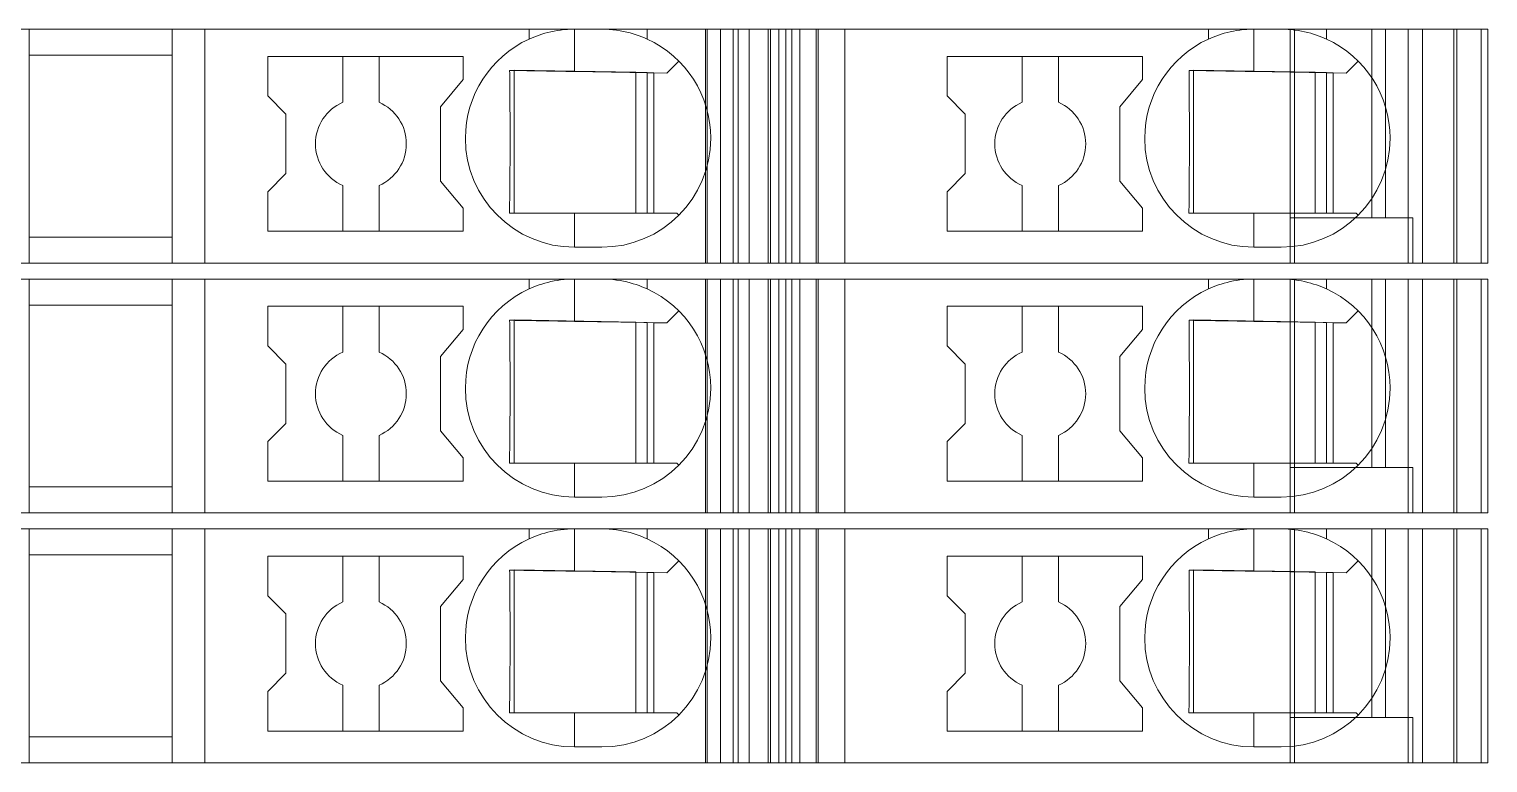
# Model space of a CAD drawing. Header units: millimetres. Extents: x 0 to 2100, y 0 to 1485.
# Drawn here: x 1258.05 to 1290.15, y 332.35 to 348.5 of the extents above; entities that cross this region are included whole.
import ezdxf
from ezdxf.enums import TextEntityAlignment as Align

# ---------------------------------------------------------------- set-up
doc = ezdxf.new("R2010")
doc.units = ezdxf.units.MM
for name, color, linetype, lineweight in [('EPLAN309', 5, 'Continuous', 5), ('EPLAN493', 5, 'Continuous', 5), ('MAIN-1', 7, 'Continuous', 5), ('MAIN-2', 7, 'Continuous', 5)]:
    doc.layers.add(name, color=color, linetype=linetype, lineweight=lineweight)
doc.styles.add('Tahoma', font='')
doc.styles.get('Tahoma').set_extended_font_data('Tahoma')

# ---------------------------------------------------------------- blocks, each defined once
blk = doc.blocks.new('EPLSYM_LibrarySPECIAL_Symbol12_Variant0_Placement8_82')
at = {"layer": 'EPLAN309', "lineweight": 13, "ltscale": 20}
blk.add_lwpolyline([(0, -5.15), (68.15, -5.15), (68.15, 0), (0, 0)], close=True, dxfattribs=at)
at = {"layer": 'EPLAN493', "color": 5, "style": 'Tahoma'}
blk.add_attdef('17_20450', text='', height=2.93475, dxfattribs=at).set_placement((0, -27.293475), align=Align.MIDDLE_RIGHT)
blk = doc.blocks.new('EPLSYM_LibrarySPECIAL_Symbol12_Variant0_Placement8_83')
at = {"layer": 'EPLAN309', "lineweight": 13, "ltscale": 20}
blk.add_lwpolyline([(0, -5.15), (68.15, -5.15), (68.15, 0), (0, 0)], close=True, dxfattribs=at)
at = {"layer": 'EPLAN493', "color": 5, "style": 'Tahoma'}
blk.add_attdef('17_20450', text='', height=2.93475, dxfattribs=at).set_placement((0, -27.293475), align=Align.MIDDLE_RIGHT)
blk = doc.blocks.new('EPLSYM_LibrarySPECIAL_Symbol12_Variant0_Placement8_84')
at = {"layer": 'EPLAN309', "lineweight": 13, "ltscale": 20}
blk.add_lwpolyline([(0, -5.15), (68.15, -5.15), (68.15, 0), (0, 0)], close=True, dxfattribs=at)
at = {"layer": 'EPLAN493', "color": 5, "style": 'Tahoma'}
blk.add_attdef('17_20450', text='', height=2.93475, dxfattribs=at).set_placement((0, -27.293475), align=Align.MIDDLE_RIGHT)

msp = doc.modelspace()

# ---------------------------------------------------------------- linework, layer by layer
at = {"layer": 'MAIN-1'}
for p, q in [((1258.05, 348.5), (1261.2, 348.5)), ((1258.05, 348.5), (1258.05, 343.35)), ((1261.919, 348.5), (1261.2, 348.5)), ((1261.2, 343.35), (1261.2, 348.5)), ((1269.05, 348.5), (1261.919, 348.5)), ((1261.919, 348.5), (1261.919, 343.35)), ((1269.05, 348.5), (1270.05, 348.5)), ((1269.05, 348.282), (1269.05, 348.5)), ((1269.102, 348.305), (1269.05, 348.282)), ((1269.156, 348.327), (1269.102, 348.305)), ((1269.213, 348.349), (1269.156, 348.327)), ((1269.272, 348.37), (1269.213, 348.349)), ((1269.333, 348.39), (1269.272, 348.37)), ((1269.397, 348.409), (1269.333, 348.39)), ((1269.463, 348.427), (1269.397, 348.409)), ((1269.531, 348.443), (1269.463, 348.427)), ((1269.601, 348.458), (1269.531, 348.443)), ((1269.673, 348.47), (1269.601, 348.458)), ((1269.746, 348.481), (1269.673, 348.47)), ((1269.821, 348.489), (1269.746, 348.481)), ((1269.897, 348.495), (1269.821, 348.489)), ((1269.973, 348.499), (1269.897, 348.495)), ((1270.05, 348.5), (1269.973, 348.499)), ((1270.05, 347.568), (1270.05, 348.5)), ((1270.05, 348.5), (1270.65, 348.5)), ((1270.65, 348.5), (1270.732, 348.499)), ((1271.65, 348.5), (1270.65, 348.5)), ((1270.732, 348.499), (1270.814, 348.494)), ((1270.814, 348.494), (1270.896, 348.487)), ((1270.896, 348.487), (1270.975, 348.478)), ((1270.975, 348.478), (1271.053, 348.466)), ((1271.053, 348.466), (1271.13, 348.452)), ((1271.13, 348.452), (1271.204, 348.435)), ((1271.204, 348.435), (1271.275, 348.417)), ((1271.275, 348.417), (1271.345, 348.397)), ((1271.345, 348.397), (1271.411, 348.376)), ((1271.411, 348.376), (1271.475, 348.354)), ((1271.475, 348.354), (1271.536, 348.331)), ((1271.536, 348.331), (1271.594, 348.306)), ((1271.594, 348.306), (1271.65, 348.282)), ((1271.65, 348.5), (1274.704, 348.5)), ((1271.65, 348.282), (1271.65, 348.5)), ((1274.832, 348.5), (1274.704, 348.5)), ((1274.704, 343.35), (1274.704, 348.5)), ((1274.832, 348.5), (1275.367, 348.5)), ((1274.832, 343.35), (1274.832, 348.5)), ((1276, 348.5), (1275.367, 348.5)), ((1275.367, 343.35), (1275.367, 348.5)), ((1276, 348.5), (1284, 348.5)), ((1276, 343.35), (1276, 348.5)), ((1284, 348.5), (1285, 348.5)), ((1284, 348.282), (1284, 348.5)), ((1284.052, 348.305), (1284, 348.282)), ((1284.106, 348.327), (1284.052, 348.305)), ((1284.163, 348.349), (1284.106, 348.327)), ((1284.222, 348.37), (1284.163, 348.349)), ((1284.283, 348.39), (1284.222, 348.37)), ((1284.347, 348.409), (1284.283, 348.39)), ((1284.413, 348.427), (1284.347, 348.409)), ((1284.481, 348.443), (1284.413, 348.427)), ((1284.551, 348.458), (1284.481, 348.443)), ((1284.622, 348.47), (1284.551, 348.458)), ((1284.696, 348.481), (1284.622, 348.47)), ((1284.771, 348.489), (1284.696, 348.481)), ((1284.847, 348.495), (1284.771, 348.489)), ((1284.923, 348.499), (1284.847, 348.495)), ((1285, 348.5), (1284.923, 348.499)), ((1285, 347.568), (1285, 348.5)), ((1285, 348.5), (1285.6, 348.5)), ((1285.6, 348.5), (1285.677, 348.499)), ((1286.6, 348.5), (1285.6, 348.5)), ((1285.677, 348.499), (1285.753, 348.495)), ((1285.753, 348.495), (1285.829, 348.489)), ((1285.829, 348.489), (1285.904, 348.481)), ((1285.904, 348.481), (1285.978, 348.47)), ((1285.978, 348.47), (1286.049, 348.458)), ((1286.049, 348.458), (1286.119, 348.443)), ((1286.119, 348.443), (1286.187, 348.427)), ((1286.187, 348.427), (1286.253, 348.409)), ((1286.253, 348.409), (1286.317, 348.39)), ((1286.317, 348.39), (1286.378, 348.37)), ((1286.378, 348.37), (1286.437, 348.349)), ((1286.437, 348.349), (1286.494, 348.327)), ((1286.494, 348.327), (1286.548, 348.305)), ((1286.548, 348.305), (1286.6, 348.282)), ((1286.6, 348.5), (1290, 348.5)), ((1286.6, 348.282), (1286.6, 348.5)), ((1290, 343.35), (1290, 348.5)), ((1258.05, 347.925), (1261.2, 347.925)), ((1263.3, 347.9), (1263.3, 347.029)), ((1263.3, 347.9), (1267.6, 347.9)), ((1264.95, 347.9), (1264.95, 346.892)), ((1265.75, 346.892), (1265.75, 347.9)), ((1267.6, 347.389), (1267.6, 347.9)), ((1272.083, 347.533), (1272.347, 347.797)), ((1278.25, 347.9), (1278.25, 347.029)), ((1278.25, 347.9), (1282.55, 347.9)), ((1279.9, 347.9), (1279.9, 346.892)), ((1280.7, 346.892), (1280.7, 347.9)), ((1282.55, 347.389), (1282.55, 347.9)), ((1287.033, 347.533), (1287.297, 347.797)), ((1267.1, 346.793), (1267.6, 347.389)), ((1268.624, 347.592), (1268.625, 347.522)), ((1268.685, 347.591), (1268.624, 347.592)), ((1268.625, 347.522), (1268.625, 347.45)), ((1268.625, 347.45), (1268.626, 347.377)), ((1268.626, 347.377), (1268.627, 347.303)), ((1268.746, 347.59), (1268.685, 347.591)), ((1268.721, 347.591), (1268.721, 344.45)), ((1268.809, 347.589), (1268.746, 347.59)), ((1268.873, 347.588), (1268.809, 347.589)), ((1268.937, 347.587), (1268.873, 347.588)), ((1269.003, 347.586), (1268.937, 347.587)), ((1269.071, 347.585), (1269.003, 347.586)), ((1269.14, 347.584), (1269.071, 347.585)), ((1269.21, 347.582), (1269.14, 347.584)), ((1269.283, 347.581), (1269.21, 347.582)), ((1269.358, 347.58), (1269.283, 347.581)), ((1269.435, 347.579), (1269.358, 347.58)), ((1269.514, 347.577), (1269.435, 347.579)), ((1269.597, 347.576), (1269.514, 347.577)), ((1269.682, 347.575), (1269.597, 347.576)), ((1269.771, 347.573), (1269.682, 347.575)), ((1269.862, 347.571), (1269.771, 347.573)), ((1269.955, 347.57), (1269.862, 347.571)), ((1270.05, 347.568), (1269.955, 347.57)), ((1270.05, 347.568), (1272.083, 347.533)), ((1271.4, 347.545), (1271.4, 344.45)), ((1271.65, 344.45), (1271.65, 347.54)), ((1271.8, 347.538), (1271.8, 344.45)), ((1282.05, 346.793), (1282.55, 347.389)), ((1283.574, 347.592), (1283.574, 347.522)), ((1283.635, 347.591), (1283.574, 347.592)), ((1283.574, 347.522), (1283.575, 347.45)), ((1283.575, 347.45), (1283.576, 347.377)), ((1283.576, 347.377), (1283.577, 347.303)), ((1283.696, 347.59), (1283.635, 347.591)), ((1283.671, 347.591), (1283.671, 344.45)), ((1283.759, 347.589), (1283.696, 347.59)), ((1283.822, 347.588), (1283.759, 347.589)), ((1283.887, 347.587), (1283.822, 347.588)), ((1283.953, 347.586), (1283.887, 347.587)), ((1284.021, 347.585), (1283.953, 347.586)), ((1284.09, 347.584), (1284.021, 347.585)), ((1284.16, 347.582), (1284.09, 347.584)), ((1284.233, 347.581), (1284.16, 347.582)), ((1284.307, 347.58), (1284.233, 347.581)), ((1284.385, 347.579), (1284.307, 347.58)), ((1284.464, 347.577), (1284.385, 347.579)), ((1284.547, 347.576), (1284.464, 347.577)), ((1284.632, 347.575), (1284.547, 347.576)), ((1284.72, 347.573), (1284.632, 347.575)), ((1284.812, 347.571), (1284.72, 347.573)), ((1284.905, 347.57), (1284.812, 347.571)), ((1285, 347.568), (1284.905, 347.57)), ((1285, 347.568), (1287.033, 347.533)), ((1286.35, 347.545), (1286.35, 344.45)), ((1286.6, 344.45), (1286.6, 347.54)), ((1286.75, 347.538), (1286.75, 344.45)), ((1263.7, 346.629), (1263.3, 347.029)), ((1268.627, 347.303), (1268.628, 347.227)), ((1268.628, 347.227), (1268.628, 347.149)), ((1268.628, 347.149), (1268.629, 347.07)), ((1268.629, 347.07), (1268.63, 346.988)), ((1278.65, 346.629), (1278.25, 347.029)), ((1283.577, 347.303), (1283.577, 347.227)), ((1283.577, 347.227), (1283.578, 347.149)), ((1283.578, 347.149), (1283.579, 347.07)), ((1283.579, 347.07), (1283.58, 346.988)), ((1267.1, 346.793), (1267.1, 345.157)), ((1268.63, 346.988), (1268.63, 346.904)), ((1268.63, 346.904), (1268.631, 346.817)), ((1268.631, 346.817), (1268.631, 346.726)), ((1268.631, 346.726), (1268.632, 346.632)), ((1282.05, 346.793), (1282.05, 345.157)), ((1283.58, 346.988), (1283.58, 346.904)), ((1283.58, 346.904), (1283.581, 346.817)), ((1283.581, 346.817), (1283.581, 346.726)), ((1283.581, 346.726), (1283.582, 346.632)), ((1263.7, 346.629), (1263.7, 345.321)), ((1268.632, 346.632), (1268.633, 346.534)), ((1268.633, 346.534), (1268.633, 346.431)), ((1268.633, 346.431), (1268.633, 346.324)), ((1278.65, 346.629), (1278.65, 345.321)), ((1283.582, 346.632), (1283.582, 346.534)), ((1283.582, 346.534), (1283.583, 346.431)), ((1283.583, 346.431), (1283.583, 346.324)), ((1268.633, 346.324), (1268.633, 346.213)), ((1268.633, 346.213), (1268.634, 346.1)), ((1268.634, 346.1), (1268.633, 345.979)), ((1283.583, 346.324), (1283.583, 346.213)), ((1283.583, 346.213), (1283.583, 346.1)), ((1283.583, 346.1), (1283.583, 345.979)), ((1268.633, 345.747), (1268.632, 345.638)), ((1268.633, 345.979), (1268.633, 345.861)), ((1268.633, 345.861), (1268.633, 345.747)), ((1283.583, 345.747), (1283.582, 345.638)), ((1283.583, 345.979), (1283.583, 345.861)), ((1283.583, 345.861), (1283.583, 345.747)), ((1268.632, 345.534), (1268.631, 345.434)), ((1268.631, 345.434), (1268.631, 345.339)), ((1268.632, 345.638), (1268.632, 345.534)), ((1283.582, 345.534), (1283.581, 345.434)), ((1283.581, 345.434), (1283.581, 345.339)), ((1283.582, 345.638), (1283.582, 345.534)), ((1263.7, 345.321), (1263.3, 344.921)), ((1267.1, 345.157), (1267.6, 344.561)), ((1268.629, 345.159), (1268.628, 345.073)), ((1268.63, 345.248), (1268.629, 345.159)), ((1268.631, 345.339), (1268.63, 345.248)), ((1278.65, 345.321), (1278.25, 344.921)), ((1282.05, 345.157), (1282.55, 344.561)), ((1283.579, 345.159), (1283.578, 345.073)), ((1283.58, 345.248), (1283.579, 345.159)), ((1283.581, 345.339), (1283.58, 345.248)), ((1263.3, 344.921), (1263.3, 344.05)), ((1264.95, 345.058), (1264.95, 344.05)), ((1265.75, 345.058), (1265.75, 344.05)), ((1268.626, 344.829), (1268.625, 344.75)), ((1268.627, 344.908), (1268.626, 344.829)), ((1268.628, 344.99), (1268.627, 344.908)), ((1268.628, 345.073), (1268.628, 344.99)), ((1278.25, 344.921), (1278.25, 344.05)), ((1279.9, 345.058), (1279.9, 344.05)), ((1280.7, 345.058), (1280.7, 344.05)), ((1283.576, 344.829), (1283.575, 344.75)), ((1283.577, 344.908), (1283.576, 344.829)), ((1283.578, 344.99), (1283.577, 344.908)), ((1283.578, 345.073), (1283.578, 344.99)), ((1267.6, 344.05), (1267.6, 344.561)), ((1268.623, 344.524), (1268.622, 344.45)), ((1268.622, 344.45), (1268.683, 344.45)), ((1268.624, 344.598), (1268.623, 344.524)), ((1268.625, 344.75), (1268.624, 344.674)), ((1268.624, 344.674), (1268.624, 344.598)), ((1268.683, 344.45), (1268.746, 344.45)), ((1268.746, 344.45), (1268.809, 344.45)), ((1268.809, 344.45), (1268.873, 344.45)), ((1268.873, 344.45), (1268.939, 344.45)), ((1268.939, 344.45), (1269.005, 344.45)), ((1269.005, 344.45), (1269.074, 344.45)), ((1269.074, 344.45), (1269.144, 344.45)), ((1269.144, 344.45), (1269.215, 344.45)), ((1269.215, 344.45), (1269.289, 344.45)), ((1269.289, 344.45), (1269.364, 344.45)), ((1269.364, 344.45), (1269.442, 344.45)), ((1269.442, 344.45), (1269.522, 344.45)), ((1269.522, 344.45), (1269.605, 344.45)), ((1269.605, 344.45), (1269.69, 344.45)), ((1269.69, 344.45), (1269.778, 344.45)), ((1269.778, 344.45), (1269.867, 344.45)), ((1269.867, 344.45), (1269.958, 344.45)), ((1269.958, 344.45), (1270.05, 344.45)), ((1270.05, 344.45), (1272.3, 344.45)), ((1270.05, 344.45), (1270.05, 343.7)), ((1272.347, 344.403), (1272.3, 344.45)), ((1282.55, 344.05), (1282.55, 344.561)), ((1283.573, 344.524), (1283.572, 344.45)), ((1283.572, 344.45), (1283.633, 344.45)), ((1283.574, 344.598), (1283.573, 344.524)), ((1283.575, 344.75), (1283.574, 344.674)), ((1283.574, 344.674), (1283.574, 344.598)), ((1283.633, 344.45), (1283.695, 344.45)), ((1283.695, 344.45), (1283.759, 344.45)), ((1283.759, 344.45), (1283.823, 344.45)), ((1283.823, 344.45), (1283.889, 344.45)), ((1283.889, 344.45), (1283.955, 344.45)), ((1283.955, 344.45), (1284.024, 344.45)), ((1284.024, 344.45), (1284.093, 344.45)), ((1284.093, 344.45), (1284.165, 344.45)), ((1284.165, 344.45), (1284.239, 344.45)), ((1284.239, 344.45), (1284.314, 344.45)), ((1284.314, 344.45), (1284.392, 344.45)), ((1284.392, 344.45), (1284.472, 344.45)), ((1284.472, 344.45), (1284.555, 344.45)), ((1284.555, 344.45), (1284.64, 344.45)), ((1284.64, 344.45), (1284.727, 344.45)), ((1284.727, 344.45), (1284.817, 344.45)), ((1284.817, 344.45), (1284.908, 344.45)), ((1284.908, 344.45), (1285, 344.45)), ((1285, 344.45), (1285, 343.7)), ((1285, 344.45), (1287.25, 344.45)), ((1287.297, 344.403), (1287.25, 344.45)), ((1258.05, 343.925), (1261.2, 343.925)), ((1267.6, 344.05), (1263.3, 344.05)), ((1282.55, 344.05), (1278.25, 344.05)), ((1270.65, 343.7), (1270.05, 343.7)), ((1285.6, 343.7), (1285, 343.7)), ((1258.05, 343.35), (1261.2, 343.35)), ((1261.919, 343.35), (1261.2, 343.35)), ((1261.919, 343.35), (1274.704, 343.35)), ((1273.544, 343.35), (1273.544, 343.35)), ((1273.65, 343.35), (1273.65, 343.35)), ((1274.832, 343.35), (1274.704, 343.35)), ((1274.832, 343.35), (1275.367, 343.35)), ((1276, 343.35), (1275.367, 343.35)), ((1276, 343.35), (1290, 343.35)), ((1288.5, 343.35), (1288.5, 343.35)), ((1258.05, 343), (1261.2, 343)), ((1258.05, 343), (1258.05, 337.85)), ((1261.919, 343), (1261.2, 343)), ((1261.2, 337.85), (1261.2, 343)), ((1269.05, 343), (1261.919, 343)), ((1261.919, 343), (1261.919, 337.85)), ((1269.05, 343), (1270.05, 343)), ((1269.05, 342.782), (1269.05, 343)), ((1269.213, 342.849), (1269.156, 342.827)), ((1269.272, 342.87), (1269.213, 342.849)), ((1269.333, 342.89), (1269.272, 342.87)), ((1269.397, 342.909), (1269.333, 342.89)), ((1269.463, 342.927), (1269.397, 342.909)), ((1269.531, 342.943), (1269.463, 342.927)), ((1269.601, 342.958), (1269.531, 342.943)), ((1269.673, 342.97), (1269.601, 342.958)), ((1269.746, 342.981), (1269.673, 342.97)), ((1269.821, 342.989), (1269.746, 342.981)), ((1269.897, 342.995), (1269.821, 342.989)), ((1269.973, 342.999), (1269.897, 342.995)), ((1270.05, 343), (1269.973, 342.999)), ((1270.05, 342.068), (1270.05, 343)), ((1270.05, 343), (1270.65, 343)), ((1270.65, 343), (1270.732, 342.999)), ((1271.65, 343), (1270.65, 343)), ((1270.732, 342.999), (1270.814, 342.994)), ((1270.814, 342.994), (1270.896, 342.987)), ((1270.896, 342.987), (1270.975, 342.978)), ((1270.975, 342.978), (1271.053, 342.966)), ((1271.053, 342.966), (1271.13, 342.952)), ((1271.13, 342.952), (1271.204, 342.935)), ((1271.204, 342.935), (1271.275, 342.917)), ((1271.275, 342.917), (1271.345, 342.897)), ((1271.345, 342.897), (1271.411, 342.876)), ((1271.411, 342.876), (1271.475, 342.854)), ((1271.475, 342.854), (1271.536, 342.831)), ((1271.536, 342.831), (1271.594, 342.806)), ((1271.65, 343), (1274.704, 343)), ((1271.65, 342.782), (1271.65, 343)), ((1274.832, 343), (1274.704, 343)), ((1274.704, 337.85), (1274.704, 343)), ((1274.832, 343), (1275.367, 343)), ((1274.832, 337.85), (1274.832, 343)), ((1276, 343), (1275.367, 343)), ((1275.367, 337.85), (1275.367, 343)), ((1276, 343), (1284, 343)), ((1276, 337.85), (1276, 343)), ((1284, 343), (1285, 343)), ((1284, 342.782), (1284, 343)), ((1284.163, 342.849), (1284.106, 342.827)), ((1284.222, 342.87), (1284.163, 342.849)), ((1284.283, 342.89), (1284.222, 342.87)), ((1284.347, 342.909), (1284.283, 342.89)), ((1284.413, 342.927), (1284.347, 342.909)), ((1284.481, 342.943), (1284.413, 342.927)), ((1284.551, 342.958), (1284.481, 342.943)), ((1284.622, 342.97), (1284.551, 342.958)), ((1284.696, 342.981), (1284.622, 342.97)), ((1284.771, 342.989), (1284.696, 342.981)), ((1284.847, 342.995), (1284.771, 342.989)), ((1284.923, 342.999), (1284.847, 342.995)), ((1285, 343), (1284.923, 342.999)), ((1285, 342.068), (1285, 343)), ((1285, 343), (1285.6, 343)), ((1285.6, 343), (1285.677, 342.999)), ((1286.6, 343), (1285.6, 343)), ((1285.677, 342.999), (1285.753, 342.995)), ((1285.753, 342.995), (1285.829, 342.989)), ((1285.829, 342.989), (1285.904, 342.981)), ((1285.904, 342.981), (1285.978, 342.97)), ((1285.978, 342.97), (1286.049, 342.958)), ((1286.049, 342.958), (1286.119, 342.943)), ((1286.119, 342.943), (1286.187, 342.927)), ((1286.187, 342.927), (1286.253, 342.909)), ((1286.253, 342.909), (1286.317, 342.89)), ((1286.317, 342.89), (1286.378, 342.87)), ((1286.378, 342.87), (1286.437, 342.849)), ((1286.437, 342.849), (1286.494, 342.827)), ((1286.6, 343), (1290, 343)), ((1286.6, 342.782), (1286.6, 343)), ((1290, 337.85), (1290, 343)), ((1269.102, 342.805), (1269.05, 342.782)), ((1269.156, 342.827), (1269.102, 342.805)), ((1271.594, 342.806), (1271.65, 342.782)), ((1284.052, 342.805), (1284, 342.782)), ((1284.106, 342.827), (1284.052, 342.805)), ((1286.494, 342.827), (1286.548, 342.805)), ((1286.548, 342.805), (1286.6, 342.782)), ((1258.05, 342.425), (1261.2, 342.425)), ((1263.3, 342.4), (1263.3, 341.529)), ((1263.3, 342.4), (1267.6, 342.4)), ((1264.95, 342.4), (1264.95, 341.392)), ((1265.75, 341.392), (1265.75, 342.4)), ((1267.6, 341.889), (1267.6, 342.4)), ((1272.083, 342.033), (1272.347, 342.297)), ((1278.25, 342.4), (1278.25, 341.529)), ((1278.25, 342.4), (1282.55, 342.4)), ((1279.9, 342.4), (1279.9, 341.392)), ((1280.7, 341.392), (1280.7, 342.4)), ((1282.55, 341.889), (1282.55, 342.4)), ((1287.033, 342.033), (1287.297, 342.297)), ((1267.1, 341.293), (1267.6, 341.889)), ((1268.624, 342.092), (1268.625, 342.022)), ((1268.685, 342.091), (1268.624, 342.092)), ((1268.625, 342.022), (1268.625, 341.95)), ((1268.625, 341.95), (1268.626, 341.877)), ((1268.626, 341.877), (1268.627, 341.803)), ((1268.746, 342.09), (1268.685, 342.091)), ((1268.721, 342.091), (1268.721, 338.95)), ((1268.809, 342.089), (1268.746, 342.09)), ((1268.873, 342.088), (1268.809, 342.089)), ((1268.937, 342.087), (1268.873, 342.088)), ((1269.003, 342.086), (1268.937, 342.087)), ((1269.071, 342.085), (1269.003, 342.086)), ((1269.14, 342.084), (1269.071, 342.085)), ((1269.21, 342.082), (1269.14, 342.084)), ((1269.283, 342.081), (1269.21, 342.082)), ((1269.358, 342.08), (1269.283, 342.081)), ((1269.435, 342.079), (1269.358, 342.08)), ((1269.514, 342.077), (1269.435, 342.079)), ((1269.597, 342.076), (1269.514, 342.077)), ((1269.682, 342.075), (1269.597, 342.076)), ((1269.771, 342.073), (1269.682, 342.075)), ((1269.862, 342.071), (1269.771, 342.073)), ((1269.955, 342.07), (1269.862, 342.071)), ((1270.05, 342.068), (1269.955, 342.07)), ((1270.05, 342.068), (1272.083, 342.033)), ((1271.4, 342.045), (1271.4, 338.95)), ((1271.65, 338.95), (1271.65, 342.04)), ((1271.8, 342.038), (1271.8, 338.95)), ((1282.05, 341.293), (1282.55, 341.889)), ((1283.574, 342.092), (1283.574, 342.022)), ((1283.635, 342.091), (1283.574, 342.092)), ((1283.574, 342.022), (1283.575, 341.95)), ((1283.575, 341.95), (1283.576, 341.877)), ((1283.576, 341.877), (1283.577, 341.803)), ((1283.696, 342.09), (1283.635, 342.091)), ((1283.671, 342.091), (1283.671, 338.95)), ((1283.759, 342.089), (1283.696, 342.09)), ((1283.822, 342.088), (1283.759, 342.089)), ((1283.887, 342.087), (1283.822, 342.088)), ((1283.953, 342.086), (1283.887, 342.087)), ((1284.021, 342.085), (1283.953, 342.086)), ((1284.09, 342.084), (1284.021, 342.085)), ((1284.16, 342.082), (1284.09, 342.084)), ((1284.233, 342.081), (1284.16, 342.082)), ((1284.307, 342.08), (1284.233, 342.081)), ((1284.385, 342.079), (1284.307, 342.08)), ((1284.464, 342.077), (1284.385, 342.079)), ((1284.547, 342.076), (1284.464, 342.077)), ((1284.632, 342.075), (1284.547, 342.076)), ((1284.72, 342.073), (1284.632, 342.075)), ((1284.812, 342.071), (1284.72, 342.073)), ((1284.905, 342.07), (1284.812, 342.071)), ((1285, 342.068), (1284.905, 342.07)), ((1285, 342.068), (1287.033, 342.033)), ((1286.35, 342.045), (1286.35, 338.95)), ((1286.6, 338.95), (1286.6, 342.04)), ((1286.75, 342.038), (1286.75, 338.95)), ((1268.627, 341.803), (1268.628, 341.727)), ((1268.628, 341.727), (1268.628, 341.649)), ((1268.628, 341.649), (1268.629, 341.57)), ((1268.629, 341.57), (1268.63, 341.488)), ((1283.577, 341.803), (1283.577, 341.727)), ((1283.577, 341.727), (1283.578, 341.649)), ((1283.578, 341.649), (1283.579, 341.57)), ((1283.579, 341.57), (1283.58, 341.488)), ((1263.7, 341.129), (1263.3, 341.529)), ((1267.1, 341.293), (1267.1, 339.657)), ((1268.63, 341.488), (1268.63, 341.404)), ((1268.63, 341.404), (1268.631, 341.317)), ((1268.631, 341.317), (1268.631, 341.226)), ((1268.631, 341.226), (1268.632, 341.132)), ((1278.65, 341.129), (1278.25, 341.529)), ((1282.05, 341.293), (1282.05, 339.657)), ((1283.58, 341.488), (1283.58, 341.404)), ((1283.58, 341.404), (1283.581, 341.317)), ((1283.581, 341.317), (1283.581, 341.226)), ((1283.581, 341.226), (1283.582, 341.132)), ((1263.7, 341.129), (1263.7, 339.821)), ((1268.632, 341.132), (1268.633, 341.034)), ((1268.633, 341.034), (1268.633, 340.931)), ((1268.633, 340.931), (1268.633, 340.824)), ((1278.65, 341.129), (1278.65, 339.821)), ((1283.582, 341.132), (1283.582, 341.034)), ((1283.582, 341.034), (1283.583, 340.931)), ((1283.583, 340.931), (1283.583, 340.824)), ((1268.633, 340.824), (1268.633, 340.713)), ((1268.633, 340.713), (1268.634, 340.6)), ((1268.634, 340.6), (1268.633, 340.479)), ((1283.583, 340.824), (1283.583, 340.713)), ((1283.583, 340.713), (1283.583, 340.6)), ((1283.583, 340.6), (1283.583, 340.479)), ((1268.633, 340.479), (1268.633, 340.361)), ((1268.633, 340.361), (1268.633, 340.247)), ((1283.583, 340.479), (1283.583, 340.361)), ((1283.583, 340.361), (1283.583, 340.247)), ((1268.632, 340.034), (1268.631, 339.934)), ((1268.633, 340.247), (1268.632, 340.138)), ((1268.632, 340.138), (1268.632, 340.034)), ((1283.582, 340.034), (1283.581, 339.934)), ((1283.583, 340.247), (1283.582, 340.138)), ((1283.582, 340.138), (1283.582, 340.034)), ((1263.7, 339.821), (1263.3, 339.421)), ((1267.1, 339.657), (1267.6, 339.061)), ((1268.629, 339.659), (1268.628, 339.573)), ((1268.63, 339.748), (1268.629, 339.659)), ((1268.631, 339.839), (1268.63, 339.748)), ((1268.631, 339.934), (1268.631, 339.839)), ((1278.65, 339.821), (1278.25, 339.421)), ((1282.05, 339.657), (1282.55, 339.061)), ((1283.579, 339.659), (1283.578, 339.573)), ((1283.58, 339.748), (1283.579, 339.659)), ((1283.581, 339.839), (1283.58, 339.748)), ((1283.581, 339.934), (1283.581, 339.839)), ((1263.3, 339.421), (1263.3, 338.55)), ((1264.95, 339.558), (1264.95, 338.55)), ((1265.75, 339.558), (1265.75, 338.55)), ((1268.626, 339.329), (1268.625, 339.25)), ((1268.627, 339.408), (1268.626, 339.329)), ((1268.628, 339.49), (1268.627, 339.408)), ((1268.628, 339.573), (1268.628, 339.49)), ((1278.25, 339.421), (1278.25, 338.55)), ((1279.9, 339.558), (1279.9, 338.55)), ((1280.7, 339.558), (1280.7, 338.55)), ((1283.576, 339.329), (1283.575, 339.25)), ((1283.577, 339.408), (1283.576, 339.329)), ((1283.578, 339.49), (1283.577, 339.408)), ((1283.578, 339.573), (1283.578, 339.49)), ((1267.6, 338.55), (1267.6, 339.061)), ((1268.623, 339.024), (1268.622, 338.95)), ((1268.624, 339.098), (1268.623, 339.024)), ((1268.625, 339.25), (1268.624, 339.174)), ((1268.624, 339.174), (1268.624, 339.098)), ((1282.55, 338.55), (1282.55, 339.061)), ((1283.573, 339.024), (1283.572, 338.95)), ((1283.574, 339.098), (1283.573, 339.024)), ((1283.575, 339.25), (1283.574, 339.174)), ((1283.574, 339.174), (1283.574, 339.098)), ((1268.622, 338.95), (1268.683, 338.95)), ((1268.683, 338.95), (1268.746, 338.95)), ((1268.746, 338.95), (1268.809, 338.95)), ((1268.809, 338.95), (1268.873, 338.95)), ((1268.873, 338.95), (1268.939, 338.95)), ((1268.939, 338.95), (1269.005, 338.95)), ((1269.005, 338.95), (1269.074, 338.95)), ((1269.074, 338.95), (1269.144, 338.95)), ((1269.144, 338.95), (1269.215, 338.95)), ((1269.215, 338.95), (1269.289, 338.95)), ((1269.289, 338.95), (1269.364, 338.95)), ((1269.364, 338.95), (1269.442, 338.95)), ((1269.442, 338.95), (1269.522, 338.95)), ((1269.522, 338.95), (1269.605, 338.95)), ((1269.605, 338.95), (1269.69, 338.95)), ((1269.69, 338.95), (1269.778, 338.95)), ((1269.778, 338.95), (1269.867, 338.95)), ((1269.867, 338.95), (1269.958, 338.95)), ((1269.958, 338.95), (1270.05, 338.95)), ((1270.05, 338.95), (1272.3, 338.95)), ((1270.05, 338.95), (1270.05, 338.2)), ((1272.347, 338.903), (1272.3, 338.95)), ((1283.572, 338.95), (1283.633, 338.95)), ((1283.633, 338.95), (1283.695, 338.95)), ((1283.695, 338.95), (1283.759, 338.95)), ((1283.759, 338.95), (1283.823, 338.95)), ((1283.823, 338.95), (1283.889, 338.95)), ((1283.889, 338.95), (1283.955, 338.95)), ((1283.955, 338.95), (1284.024, 338.95)), ((1284.024, 338.95), (1284.093, 338.95)), ((1284.093, 338.95), (1284.165, 338.95)), ((1284.165, 338.95), (1284.239, 338.95)), ((1284.239, 338.95), (1284.314, 338.95)), ((1284.314, 338.95), (1284.392, 338.95)), ((1284.392, 338.95), (1284.472, 338.95)), ((1284.472, 338.95), (1284.555, 338.95)), ((1284.555, 338.95), (1284.64, 338.95)), ((1284.64, 338.95), (1284.727, 338.95)), ((1284.727, 338.95), (1284.817, 338.95)), ((1284.817, 338.95), (1284.908, 338.95)), ((1284.908, 338.95), (1285, 338.95)), ((1285, 338.95), (1285, 338.2)), ((1285, 338.95), (1287.25, 338.95)), ((1287.297, 338.903), (1287.25, 338.95)), ((1258.05, 338.425), (1261.2, 338.425)), ((1267.6, 338.55), (1263.3, 338.55)), ((1282.55, 338.55), (1278.25, 338.55)), ((1270.65, 338.2), (1270.05, 338.2)), ((1285.6, 338.2), (1285, 338.2)), ((1258.05, 337.85), (1261.2, 337.85)), ((1261.919, 337.85), (1261.2, 337.85)), ((1261.919, 337.85), (1274.704, 337.85)), ((1273.544, 337.85), (1273.544, 337.85)), ((1273.65, 337.85), (1273.65, 337.85)), ((1274.832, 337.85), (1274.704, 337.85)), ((1274.832, 337.85), (1275.367, 337.85)), ((1276, 337.85), (1275.367, 337.85)), ((1276, 337.85), (1290, 337.85)), ((1288.5, 337.85), (1288.5, 337.85)), ((1258.05, 337.5), (1261.2, 337.5)), ((1258.05, 337.5), (1258.05, 332.35)), ((1261.919, 337.5), (1261.2, 337.5)), ((1261.2, 332.35), (1261.2, 337.5)), ((1269.05, 337.5), (1261.919, 337.5)), ((1261.919, 337.5), (1261.919, 332.35)), ((1269.05, 337.5), (1270.05, 337.5)), ((1269.05, 337.282), (1269.05, 337.5)), ((1269.333, 337.39), (1269.272, 337.37)), ((1269.397, 337.409), (1269.333, 337.39)), ((1269.463, 337.427), (1269.397, 337.409)), ((1269.531, 337.443), (1269.463, 337.427)), ((1269.601, 337.458), (1269.531, 337.443)), ((1269.673, 337.47), (1269.601, 337.458)), ((1269.746, 337.481), (1269.673, 337.47)), ((1269.821, 337.489), (1269.746, 337.481)), ((1269.897, 337.495), (1269.821, 337.489)), ((1269.973, 337.499), (1269.897, 337.495)), ((1270.05, 337.5), (1269.973, 337.499)), ((1270.05, 336.568), (1270.05, 337.5)), ((1270.05, 337.5), (1270.65, 337.5)), ((1270.65, 337.5), (1270.732, 337.499)), ((1271.65, 337.5), (1270.65, 337.5)), ((1270.732, 337.499), (1270.814, 337.494)), ((1270.814, 337.494), (1270.896, 337.487)), ((1270.896, 337.487), (1270.975, 337.478)), ((1270.975, 337.478), (1271.053, 337.466)), ((1271.053, 337.466), (1271.13, 337.452)), ((1271.13, 337.452), (1271.204, 337.435)), ((1271.204, 337.435), (1271.275, 337.417)), ((1271.275, 337.417), (1271.345, 337.397)), ((1271.345, 337.397), (1271.411, 337.376)), ((1271.411, 337.376), (1271.475, 337.354)), ((1271.65, 337.5), (1274.704, 337.5)), ((1271.65, 337.282), (1271.65, 337.5)), ((1274.832, 337.5), (1274.704, 337.5)), ((1274.704, 332.35), (1274.704, 337.5)), ((1274.832, 337.5), (1275.367, 337.5)), ((1274.832, 332.35), (1274.832, 337.5)), ((1276, 337.5), (1275.367, 337.5)), ((1275.367, 332.35), (1275.367, 337.5)), ((1276, 337.5), (1284, 337.5)), ((1276, 332.35), (1276, 337.5)), ((1284, 337.5), (1285, 337.5)), ((1284, 337.282), (1284, 337.5)), ((1284.283, 337.39), (1284.222, 337.37)), ((1284.347, 337.409), (1284.283, 337.39)), ((1284.413, 337.427), (1284.347, 337.409)), ((1284.481, 337.443), (1284.413, 337.427)), ((1284.551, 337.458), (1284.481, 337.443)), ((1284.622, 337.47), (1284.551, 337.458)), ((1284.696, 337.481), (1284.622, 337.47)), ((1284.771, 337.489), (1284.696, 337.481)), ((1284.847, 337.495), (1284.771, 337.489)), ((1284.923, 337.499), (1284.847, 337.495)), ((1285, 337.5), (1284.923, 337.499)), ((1285, 336.568), (1285, 337.5)), ((1285, 337.5), (1285.6, 337.5)), ((1285.6, 337.5), (1285.677, 337.499)), ((1286.6, 337.5), (1285.6, 337.5)), ((1285.677, 337.499), (1285.753, 337.495)), ((1285.753, 337.495), (1285.829, 337.489)), ((1285.829, 337.489), (1285.904, 337.481)), ((1285.904, 337.481), (1285.978, 337.47)), ((1285.978, 337.47), (1286.049, 337.458)), ((1286.049, 337.458), (1286.119, 337.443)), ((1286.119, 337.443), (1286.187, 337.427)), ((1286.187, 337.427), (1286.253, 337.409)), ((1286.253, 337.409), (1286.317, 337.39)), ((1286.317, 337.39), (1286.378, 337.37)), ((1286.6, 337.5), (1290, 337.5)), ((1286.6, 337.282), (1286.6, 337.5)), ((1290, 332.35), (1290, 337.5)), ((1269.102, 337.305), (1269.05, 337.282)), ((1269.156, 337.327), (1269.102, 337.305)), ((1269.213, 337.349), (1269.156, 337.327)), ((1269.272, 337.37), (1269.213, 337.349)), ((1271.475, 337.354), (1271.536, 337.331)), ((1271.536, 337.331), (1271.594, 337.306)), ((1271.594, 337.306), (1271.65, 337.282)), ((1284.052, 337.305), (1284, 337.282)), ((1284.106, 337.327), (1284.052, 337.305)), ((1284.163, 337.349), (1284.106, 337.327)), ((1284.222, 337.37), (1284.163, 337.349)), ((1286.378, 337.37), (1286.437, 337.349)), ((1286.437, 337.349), (1286.494, 337.327)), ((1286.494, 337.327), (1286.548, 337.305)), ((1286.548, 337.305), (1286.6, 337.282)), ((1258.05, 336.925), (1261.2, 336.925)), ((1263.3, 336.9), (1263.3, 336.029)), ((1263.3, 336.9), (1267.6, 336.9)), ((1264.95, 336.9), (1264.95, 335.892)), ((1265.75, 335.892), (1265.75, 336.9)), ((1267.6, 336.389), (1267.6, 336.9)), ((1272.083, 336.533), (1272.347, 336.797)), ((1278.25, 336.9), (1278.25, 336.029)), ((1278.25, 336.9), (1282.55, 336.9)), ((1279.9, 336.9), (1279.9, 335.892)), ((1280.7, 335.892), (1280.7, 336.9)), ((1282.55, 336.389), (1282.55, 336.9)), ((1287.033, 336.533), (1287.297, 336.797)), ((1268.624, 336.592), (1268.625, 336.522)), ((1268.685, 336.591), (1268.624, 336.592)), ((1268.625, 336.522), (1268.625, 336.45)), ((1268.625, 336.45), (1268.626, 336.377)), ((1268.746, 336.59), (1268.685, 336.591)), ((1268.721, 336.591), (1268.721, 333.45)), ((1268.809, 336.589), (1268.746, 336.59)), ((1268.873, 336.588), (1268.809, 336.589)), ((1268.937, 336.587), (1268.873, 336.588)), ((1269.003, 336.586), (1268.937, 336.587)), ((1269.071, 336.585), (1269.003, 336.586)), ((1269.14, 336.584), (1269.071, 336.585)), ((1269.21, 336.582), (1269.14, 336.584)), ((1269.283, 336.581), (1269.21, 336.582)), ((1269.358, 336.58), (1269.283, 336.581)), ((1269.435, 336.579), (1269.358, 336.58)), ((1269.514, 336.577), (1269.435, 336.579)), ((1269.597, 336.576), (1269.514, 336.577)), ((1269.682, 336.575), (1269.597, 336.576)), ((1269.771, 336.573), (1269.682, 336.575)), ((1269.862, 336.571), (1269.771, 336.573)), ((1269.955, 336.57), (1269.862, 336.571)), ((1270.05, 336.568), (1269.955, 336.57)), ((1270.05, 336.568), (1272.083, 336.533)), ((1271.4, 336.545), (1271.4, 333.45)), ((1271.65, 333.45), (1271.65, 336.54)), ((1271.8, 336.538), (1271.8, 333.45)), ((1283.574, 336.592), (1283.574, 336.522)), ((1283.635, 336.591), (1283.574, 336.592)), ((1283.574, 336.522), (1283.575, 336.45)), ((1283.575, 336.45), (1283.576, 336.377)), ((1283.696, 336.59), (1283.635, 336.591)), ((1283.671, 336.591), (1283.671, 333.45)), ((1283.759, 336.589), (1283.696, 336.59)), ((1283.822, 336.588), (1283.759, 336.589)), ((1283.887, 336.587), (1283.822, 336.588)), ((1283.953, 336.586), (1283.887, 336.587)), ((1284.021, 336.585), (1283.953, 336.586)), ((1284.09, 336.584), (1284.021, 336.585)), ((1284.16, 336.582), (1284.09, 336.584)), ((1284.233, 336.581), (1284.16, 336.582)), ((1284.307, 336.58), (1284.233, 336.581)), ((1284.385, 336.579), (1284.307, 336.58)), ((1284.464, 336.577), (1284.385, 336.579)), ((1284.547, 336.576), (1284.464, 336.577)), ((1284.632, 336.575), (1284.547, 336.576)), ((1284.72, 336.573), (1284.632, 336.575)), ((1284.812, 336.571), (1284.72, 336.573)), ((1284.905, 336.57), (1284.812, 336.571)), ((1285, 336.568), (1284.905, 336.57)), ((1285, 336.568), (1287.033, 336.533)), ((1286.35, 336.545), (1286.35, 333.45)), ((1286.6, 333.45), (1286.6, 336.54)), ((1286.75, 336.538), (1286.75, 333.45)), ((1267.1, 335.793), (1267.6, 336.389)), ((1268.626, 336.377), (1268.627, 336.303)), ((1268.627, 336.303), (1268.628, 336.227)), ((1268.628, 336.227), (1268.628, 336.149)), ((1268.628, 336.149), (1268.629, 336.07)), ((1282.05, 335.793), (1282.55, 336.389)), ((1283.576, 336.377), (1283.577, 336.303)), ((1283.577, 336.303), (1283.577, 336.227)), ((1283.577, 336.227), (1283.578, 336.149)), ((1283.578, 336.149), (1283.579, 336.07)), ((1263.7, 335.629), (1263.3, 336.029)), ((1267.1, 335.793), (1267.1, 334.157)), ((1268.629, 336.07), (1268.63, 335.988)), ((1268.63, 335.988), (1268.63, 335.904)), ((1268.63, 335.904), (1268.631, 335.817)), ((1268.631, 335.817), (1268.631, 335.726)), ((1278.65, 335.629), (1278.25, 336.029)), ((1282.05, 335.793), (1282.05, 334.157)), ((1283.579, 336.07), (1283.58, 335.988)), ((1283.58, 335.988), (1283.58, 335.904)), ((1283.58, 335.904), (1283.581, 335.817)), ((1283.581, 335.817), (1283.581, 335.726)), ((1263.7, 335.629), (1263.7, 334.321)), ((1268.631, 335.726), (1268.632, 335.632)), ((1268.632, 335.632), (1268.633, 335.534)), ((1268.633, 335.534), (1268.633, 335.431)), ((1278.65, 335.629), (1278.65, 334.321)), ((1283.581, 335.726), (1283.582, 335.632)), ((1283.582, 335.632), (1283.582, 335.534)), ((1283.582, 335.534), (1283.583, 335.431)), ((1268.633, 335.431), (1268.633, 335.324)), ((1268.633, 335.324), (1268.633, 335.213)), ((1268.633, 335.213), (1268.634, 335.1)), ((1283.583, 335.431), (1283.583, 335.324)), ((1283.583, 335.324), (1283.583, 335.213)), ((1283.583, 335.213), (1283.583, 335.1)), ((1268.634, 335.1), (1268.633, 334.979)), ((1268.633, 334.979), (1268.633, 334.861)), ((1268.633, 334.861), (1268.633, 334.747)), ((1283.583, 335.1), (1283.583, 334.979)), ((1283.583, 334.979), (1283.583, 334.861)), ((1283.583, 334.861), (1283.583, 334.747)), ((1268.632, 334.534), (1268.631, 334.434)), ((1268.633, 334.747), (1268.632, 334.638)), ((1268.632, 334.638), (1268.632, 334.534)), ((1283.582, 334.534), (1283.581, 334.434)), ((1283.583, 334.747), (1283.582, 334.638)), ((1283.582, 334.638), (1283.582, 334.534)), ((1263.7, 334.321), (1263.3, 333.921)), ((1268.63, 334.248), (1268.629, 334.159)), ((1268.631, 334.339), (1268.63, 334.248)), ((1268.631, 334.434), (1268.631, 334.339)), ((1278.65, 334.321), (1278.25, 333.921)), ((1283.58, 334.248), (1283.579, 334.159)), ((1283.581, 334.339), (1283.58, 334.248)), ((1283.581, 334.434), (1283.581, 334.339)), ((1263.3, 333.921), (1263.3, 333.05)), ((1264.95, 334.058), (1264.95, 333.05)), ((1265.75, 334.058), (1265.75, 333.05)), ((1267.1, 334.157), (1267.6, 333.561)), ((1268.627, 333.908), (1268.626, 333.829)), ((1268.628, 333.99), (1268.627, 333.908)), ((1268.629, 334.159), (1268.628, 334.073)), ((1268.628, 334.073), (1268.628, 333.99)), ((1278.25, 333.921), (1278.25, 333.05)), ((1279.9, 334.058), (1279.9, 333.05)), ((1280.7, 334.058), (1280.7, 333.05)), ((1282.05, 334.157), (1282.55, 333.561)), ((1283.577, 333.908), (1283.576, 333.829)), ((1283.578, 333.99), (1283.577, 333.908)), ((1283.579, 334.159), (1283.578, 334.073)), ((1283.578, 334.073), (1283.578, 333.99)), ((1267.6, 333.05), (1267.6, 333.561)), ((1268.623, 333.524), (1268.622, 333.45)), ((1268.624, 333.598), (1268.623, 333.524)), ((1268.625, 333.75), (1268.624, 333.674)), ((1268.624, 333.674), (1268.624, 333.598)), ((1268.626, 333.829), (1268.625, 333.75)), ((1282.55, 333.05), (1282.55, 333.561)), ((1283.573, 333.524), (1283.572, 333.45)), ((1283.574, 333.598), (1283.573, 333.524)), ((1283.575, 333.75), (1283.574, 333.674)), ((1283.574, 333.674), (1283.574, 333.598)), ((1283.576, 333.829), (1283.575, 333.75)), ((1268.622, 333.45), (1268.683, 333.45)), ((1268.683, 333.45), (1268.746, 333.45)), ((1268.746, 333.45), (1268.809, 333.45)), ((1268.809, 333.45), (1268.873, 333.45)), ((1268.873, 333.45), (1268.939, 333.45)), ((1268.939, 333.45), (1269.005, 333.45)), ((1269.005, 333.45), (1269.074, 333.45)), ((1269.074, 333.45), (1269.144, 333.45)), ((1269.144, 333.45), (1269.215, 333.45)), ((1269.215, 333.45), (1269.289, 333.45)), ((1269.289, 333.45), (1269.364, 333.45)), ((1269.364, 333.45), (1269.442, 333.45)), ((1269.442, 333.45), (1269.522, 333.45)), ((1269.522, 333.45), (1269.605, 333.45)), ((1269.605, 333.45), (1269.69, 333.45)), ((1269.69, 333.45), (1269.778, 333.45)), ((1269.778, 333.45), (1269.867, 333.45)), ((1269.867, 333.45), (1269.958, 333.45)), ((1269.958, 333.45), (1270.05, 333.45)), ((1270.05, 333.45), (1272.3, 333.45)), ((1270.05, 333.45), (1270.05, 332.7)), ((1272.347, 333.403), (1272.3, 333.45)), ((1283.572, 333.45), (1283.633, 333.45)), ((1283.633, 333.45), (1283.695, 333.45)), ((1283.695, 333.45), (1283.759, 333.45)), ((1283.759, 333.45), (1283.823, 333.45)), ((1283.823, 333.45), (1283.889, 333.45)), ((1283.889, 333.45), (1283.955, 333.45)), ((1283.955, 333.45), (1284.024, 333.45)), ((1284.024, 333.45), (1284.093, 333.45)), ((1284.093, 333.45), (1284.165, 333.45)), ((1284.165, 333.45), (1284.239, 333.45)), ((1284.239, 333.45), (1284.314, 333.45)), ((1284.314, 333.45), (1284.392, 333.45)), ((1284.392, 333.45), (1284.472, 333.45)), ((1284.472, 333.45), (1284.555, 333.45)), ((1284.555, 333.45), (1284.64, 333.45)), ((1284.64, 333.45), (1284.727, 333.45)), ((1284.727, 333.45), (1284.817, 333.45)), ((1284.817, 333.45), (1284.908, 333.45)), ((1284.908, 333.45), (1285, 333.45)), ((1285, 333.45), (1285, 332.7)), ((1285, 333.45), (1287.25, 333.45)), ((1287.297, 333.403), (1287.25, 333.45)), ((1258.05, 332.925), (1261.2, 332.925)), ((1267.6, 333.05), (1263.3, 333.05)), ((1282.55, 333.05), (1278.25, 333.05)), ((1270.65, 332.7), (1270.05, 332.7)), ((1285.6, 332.7), (1285, 332.7)), ((1258.05, 332.35), (1261.2, 332.35)), ((1261.919, 332.35), (1261.2, 332.35)), ((1261.919, 332.35), (1274.704, 332.35)), ((1273.544, 332.35), (1273.544, 332.35)), ((1273.65, 332.35), (1273.65, 332.35)), ((1274.832, 332.35), (1274.704, 332.35)), ((1274.832, 332.35), (1275.367, 332.35)), ((1276, 332.35), (1275.367, 332.35)), ((1276, 332.35), (1290, 332.35)), ((1288.5, 332.35), (1288.5, 332.35))]:
    msp.add_line(p, q, dxfattribs=at)
for centre, radius, start, end in [((1270.05, 346.1), 2.4, 114.6244, 180), ((1270.65, 346.1), 2.4, 0, 65.3756), ((1285, 346.1), 2.4, 114.6244, 180), ((1285.6, 346.1), 2.4, 0, 65.3756), ((1265.35, 345.975), 1, 113.5782, 180), ((1265.35, 345.975), 1, 0, 66.4218), ((1280.3, 345.975), 1, 113.5782, 180), ((1280.3, 345.975), 1, 0, 66.4218), ((1270.05, 346.1), 2.4, 180, 270), ((1270.65, 346.1), 2.4, 270, 0), ((1285, 346.1), 2.4, 180, 270), ((1285.6, 346.1), 2.4, 270, 0), ((1265.35, 345.975), 1, 180, 246.4218), ((1265.35, 345.975), 1, 293.5782, 0), ((1280.3, 345.975), 1, 180, 246.4218), ((1280.3, 345.975), 1, 293.5782, 0), ((1270.05, 340.6), 2.4, 114.6244, 180), ((1270.65, 340.6), 2.4, 0, 65.3756), ((1285, 340.6), 2.4, 114.6244, 180), ((1285.6, 340.6), 2.4, 0, 65.3756), ((1265.35, 340.475), 1, 113.5782, 180), ((1265.35, 340.475), 1, 0, 66.4218), ((1280.3, 340.475), 1, 113.5782, 180), ((1280.3, 340.475), 1, 0, 66.4218), ((1270.05, 340.6), 2.4, 180, 270), ((1270.65, 340.6), 2.4, 270, 0), ((1285, 340.6), 2.4, 180, 270), ((1285.6, 340.6), 2.4, 270, 0), ((1265.35, 340.475), 1, 180, 246.4218), ((1265.35, 340.475), 1, 293.5782, 0), ((1280.3, 340.475), 1, 180, 246.4218), ((1280.3, 340.475), 1, 293.5782, 0), ((1270.05, 335.1), 2.4, 114.6244, 180), ((1270.65, 335.1), 2.4, 0, 65.3756), ((1285, 335.1), 2.4, 114.6244, 180), ((1285.6, 335.1), 2.4, 0, 65.3756), ((1265.35, 334.975), 1, 113.5782, 180), ((1265.35, 334.975), 1, 0, 66.4218), ((1280.3, 334.975), 1, 113.5782, 180), ((1280.3, 334.975), 1, 0, 66.4218), ((1265.35, 334.975), 1, 180, 246.4218), ((1265.35, 334.975), 1, 293.5782, 0), ((1270.05, 335.1), 2.4, 180, 270), ((1270.65, 335.1), 2.4, 270, 0), ((1280.3, 334.975), 1, 180, 246.4218), ((1280.3, 334.975), 1, 293.5782, 0), ((1285, 335.1), 2.4, 180, 270), ((1285.6, 335.1), 2.4, 270, 0)]:
    msp.add_arc(centre, radius, start, end, dxfattribs=at)
at = {"layer": 'MAIN-2'}
for p, q in [((1272.931, 343.35), (1272.931, 348.5)), ((1272.971, 348.5), (1272.971, 343.35)), ((1273.262, 348.5), (1273.262, 343.35)), ((1273.544, 343.35), (1273.544, 348.5)), ((1273.65, 343.35), (1273.65, 348.5)), ((1273.891, 348.5), (1273.891, 343.35)), ((1274.316, 348.5), (1274.316, 343.35)), ((1274.361, 348.5), (1274.361, 343.35)), ((1274.363, 343.35), (1274.363, 348.5)), ((1274.55, 348.5), (1274.55, 343.35)), ((1275.008, 343.35), (1275.008, 348.5)), ((1275.414, 348.5), (1275.414, 343.35)), ((1285.8, 348.5), (1285.8, 343.35)), ((1285.898, 348.5), (1285.898, 343.35)), ((1287.6, 348.5), (1287.6, 344.35)), ((1287.9, 344.35), (1287.9, 348.5)), ((1288.4, 348.5), (1288.4, 343.35)), ((1288.709, 343.35), (1288.709, 348.5)), ((1289.4, 343.35), (1289.4, 348.5)), ((1289.47, 348.5), (1289.47, 343.35)), ((1268.721, 347.6), (1268.624, 347.592)), ((1268.721, 347.6), (1268.721, 347.591)), ((1271.4, 347.553), (1268.721, 347.6)), ((1271.4, 347.548), (1271.4, 347.553)), ((1271.65, 347.543), (1271.4, 347.548)), ((1271.4, 347.548), (1271.4, 347.545)), ((1271.65, 347.543), (1271.65, 347.542)), ((1271.8, 347.539), (1271.65, 347.542)), ((1271.65, 347.54), (1271.65, 347.542)), ((1271.8, 347.538), (1271.8, 347.539)), ((1271.8, 347.538), (1272.083, 347.533)), ((1271.8, 347.538), (1271.8, 347.538)), ((1283.671, 347.6), (1283.574, 347.592)), ((1283.671, 347.6), (1283.671, 347.591)), ((1286.35, 347.553), (1283.671, 347.6)), ((1286.35, 347.548), (1286.35, 347.553)), ((1286.6, 347.543), (1286.35, 347.548)), ((1286.35, 347.548), (1286.35, 347.545)), ((1286.6, 347.543), (1286.6, 347.542)), ((1286.75, 347.539), (1286.6, 347.542)), ((1286.6, 347.54), (1286.6, 347.542)), ((1286.75, 347.538), (1286.75, 347.539)), ((1286.75, 347.538), (1287.033, 347.533)), ((1286.75, 347.538), (1286.75, 347.538)), ((1271.4, 344.45), (1271.4, 344.45)), ((1271.65, 344.45), (1271.65, 344.45)), ((1286.35, 344.45), (1286.35, 344.45)), ((1286.6, 344.45), (1286.6, 344.45)), ((1272.347, 344.403), (1272.347, 344.403)), ((1285.8, 344.35), (1288.5, 344.35)), ((1287.297, 344.403), (1287.297, 344.403)), ((1288.5, 343.35), (1288.5, 344.35)), ((1272.931, 337.85), (1272.931, 343)), ((1272.971, 343), (1272.971, 337.85)), ((1273.262, 343), (1273.262, 337.85)), ((1273.544, 337.85), (1273.544, 343)), ((1273.65, 337.85), (1273.65, 343)), ((1273.891, 343), (1273.891, 337.85)), ((1274.316, 343), (1274.316, 337.85)), ((1274.361, 343), (1274.361, 337.85)), ((1274.363, 337.85), (1274.363, 343)), ((1274.55, 343), (1274.55, 337.85)), ((1275.008, 337.85), (1275.008, 343)), ((1275.414, 343), (1275.414, 337.85)), ((1285.8, 343), (1285.8, 337.85)), ((1285.898, 343), (1285.898, 337.85)), ((1287.6, 343), (1287.6, 338.85)), ((1287.9, 338.85), (1287.9, 343)), ((1288.4, 343), (1288.4, 337.85)), ((1288.709, 337.85), (1288.709, 343)), ((1289.4, 337.85), (1289.4, 343)), ((1289.47, 343), (1289.47, 337.85)), ((1268.721, 342.1), (1268.624, 342.092)), ((1268.721, 342.1), (1268.721, 342.091)), ((1271.4, 342.053), (1268.721, 342.1)), ((1271.4, 342.048), (1271.4, 342.053)), ((1271.65, 342.043), (1271.4, 342.048)), ((1271.4, 342.048), (1271.4, 342.045)), ((1271.65, 342.043), (1271.65, 342.042)), ((1271.8, 342.039), (1271.65, 342.042)), ((1271.65, 342.04), (1271.65, 342.042)), ((1271.8, 342.038), (1271.8, 342.039)), ((1271.8, 342.038), (1272.083, 342.033)), ((1271.8, 342.038), (1271.8, 342.038)), ((1283.671, 342.1), (1283.574, 342.092)), ((1283.671, 342.1), (1283.671, 342.091)), ((1286.35, 342.053), (1283.671, 342.1)), ((1286.35, 342.048), (1286.35, 342.053)), ((1286.6, 342.043), (1286.35, 342.048)), ((1286.35, 342.048), (1286.35, 342.045)), ((1286.6, 342.043), (1286.6, 342.042)), ((1286.75, 342.039), (1286.6, 342.042)), ((1286.6, 342.04), (1286.6, 342.042)), ((1286.75, 342.038), (1286.75, 342.039)), ((1286.75, 342.038), (1287.033, 342.033)), ((1286.75, 342.038), (1286.75, 342.038)), ((1271.4, 338.95), (1271.4, 338.95)), ((1271.65, 338.95), (1271.65, 338.95)), ((1272.347, 338.903), (1272.347, 338.903)), ((1285.8, 338.85), (1288.5, 338.85)), ((1286.35, 338.95), (1286.35, 338.95)), ((1286.6, 338.95), (1286.6, 338.95)), ((1287.297, 338.903), (1287.297, 338.903)), ((1288.5, 337.85), (1288.5, 338.85)), ((1272.931, 332.35), (1272.931, 337.5)), ((1272.971, 337.5), (1272.971, 332.35)), ((1273.262, 337.5), (1273.262, 332.35)), ((1273.544, 332.35), (1273.544, 337.5)), ((1273.65, 332.35), (1273.65, 337.5)), ((1273.891, 337.5), (1273.891, 332.35)), ((1274.316, 337.5), (1274.316, 332.35)), ((1274.361, 337.5), (1274.361, 332.35)), ((1274.363, 332.35), (1274.363, 337.5)), ((1274.55, 337.5), (1274.55, 332.35)), ((1275.008, 332.35), (1275.008, 337.5)), ((1275.414, 337.5), (1275.414, 332.35)), ((1285.8, 337.5), (1285.8, 332.35)), ((1285.898, 337.5), (1285.898, 332.35)), ((1287.6, 337.5), (1287.6, 333.35)), ((1287.9, 333.35), (1287.9, 337.5)), ((1288.4, 337.5), (1288.4, 332.35)), ((1288.709, 332.35), (1288.709, 337.5)), ((1289.4, 332.35), (1289.4, 337.5)), ((1289.47, 337.5), (1289.47, 332.35)), ((1268.721, 336.6), (1268.624, 336.592)), ((1268.721, 336.6), (1268.721, 336.591)), ((1271.4, 336.553), (1268.721, 336.6)), ((1271.4, 336.548), (1271.4, 336.553)), ((1271.65, 336.543), (1271.4, 336.548)), ((1271.4, 336.548), (1271.4, 336.545)), ((1271.65, 336.543), (1271.65, 336.542)), ((1271.8, 336.539), (1271.65, 336.542)), ((1271.65, 336.54), (1271.65, 336.542)), ((1271.8, 336.538), (1271.8, 336.539)), ((1271.8, 336.538), (1272.083, 336.533)), ((1271.8, 336.538), (1271.8, 336.538)), ((1283.671, 336.6), (1283.574, 336.592)), ((1283.671, 336.6), (1283.671, 336.591)), ((1286.35, 336.553), (1283.671, 336.6)), ((1286.35, 336.548), (1286.35, 336.553)), ((1286.6, 336.543), (1286.35, 336.548)), ((1286.35, 336.548), (1286.35, 336.545)), ((1286.6, 336.543), (1286.6, 336.542)), ((1286.75, 336.539), (1286.6, 336.542)), ((1286.6, 336.54), (1286.6, 336.542)), ((1286.75, 336.538), (1286.75, 336.539)), ((1286.75, 336.538), (1287.033, 336.533)), ((1286.75, 336.538), (1286.75, 336.538)), ((1271.4, 333.45), (1271.4, 333.45)), ((1271.65, 333.45), (1271.65, 333.45)), ((1272.347, 333.403), (1272.347, 333.403)), ((1285.8, 333.35), (1288.5, 333.35)), ((1286.35, 333.45), (1286.35, 333.45)), ((1286.6, 333.45), (1286.6, 333.45)), ((1287.297, 333.403), (1287.297, 333.403)), ((1288.5, 332.35), (1288.5, 333.35))]:
    msp.add_line(p, q, dxfattribs=at)

# ---------------------------------------------------------------- block references
for name, p in [('EPLSYM_LibrarySPECIAL_Symbol12_Variant0_Placement8_82', (1222, 348.5)), ('EPLSYM_LibrarySPECIAL_Symbol12_Variant0_Placement8_83', (1222, 343)), ('EPLSYM_LibrarySPECIAL_Symbol12_Variant0_Placement8_84', (1222, 337.5))]:
    msp.add_blockref(name, p)

doc.saveas('drawing.dxf')
